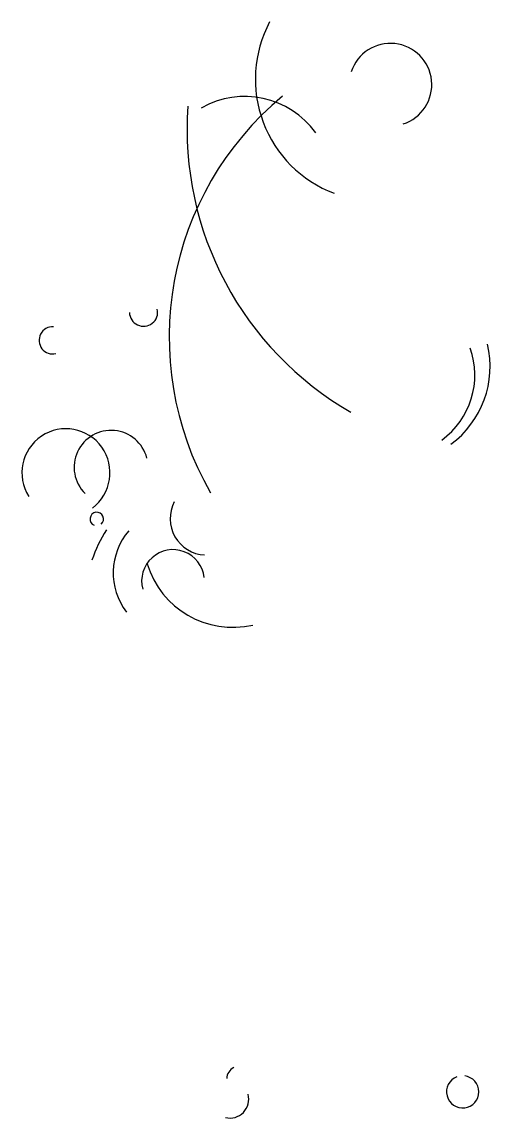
# Model space of a CAD drawing. Header units: inches. Extents: x -4619 to -3209, y -1999 to 1302.
import ezdxf

# ---------------------------------------------------------------- set-up
doc = ezdxf.new("R2010")
doc.units = ezdxf.units.IN
doc.header["$MEASUREMENT"] = 0

msp = doc.modelspace()

# ---------------------------------------------------------------- linework, layer by layer
for centre, radius, start, end in [((-3548.4, 1129.4), 367.3, 151.9891, 249.2767), ((-3508.6, 1112.9), 124.4, 288.0372, 161.7553), ((-3232.8, 352), 942.5, 129.605, 209.7683), ((-3947.6, 813.9), 263.4, 35.7833, 119.8287), ((-3138, 979), 983.3, 175.9622, 240.0934), ((-4252.6, 427.8), 42.5, 180.9413, 12.2923), ((-4526.1, 343), 41.1, 86.9592, 283.4426), ((-3496.5, 262.8), 288, 306.0134, 13.8011), ((-3496.2, 238.2), 241.7, 305.9943, 19.728), ((-4486.3, -55.9), 132.7, 306.9299, 212.4634), ((-4350.3, -39.5), 111.3, 14.5321, 225.1017), ((-4062.9, -194.1), 109.5, 152.3107, 267.0395), ((-4393.4, -195.2), 20.5, 310.0309, 246.574), ((-3980.7, -466), 451.9, 148.1216, 161.0292), ((-4149, -357.5), 195, 139.4023, 217.1885), ((-4163.8, -381.7), 94.4, 6.1487, 194.9993), ((-3983.6, -251.6), 269.7, 196.8416, 283.0003), ((-3291.1, -1920.3), 48.6, 111.4816, 82.7488), ((-3992.5, -1942.3), 56.9, 256.301, 14.9348)]:
    msp.add_arc(centre, radius, start, end)
at = {"color": 2}
msp.add_arc((-3963.1, -1882), 39, 117.2314, 176.8311, dxfattribs=at)

doc.saveas('drawing.dxf')
